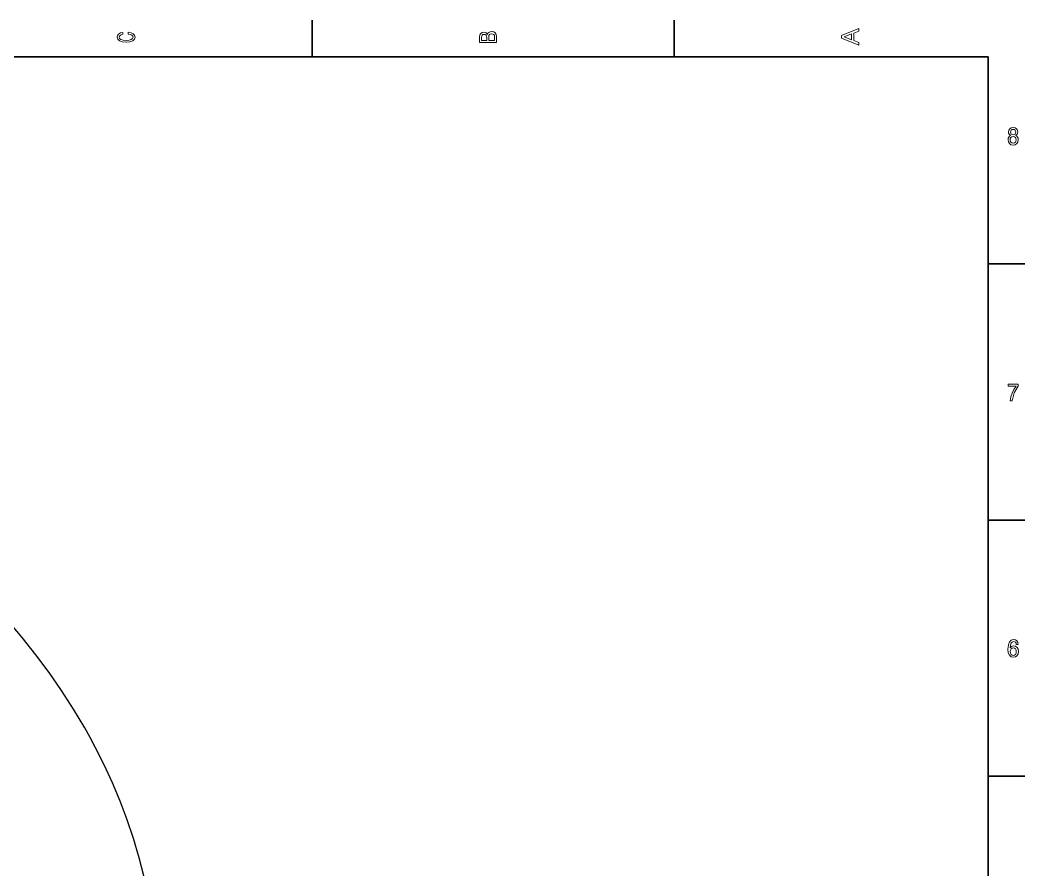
# Model space of a CAD drawing. Extents: x 0 to 594, y 0 to 420.
# Drawn here: x 385.6 to 591.5, y 243.2 to 417.5 of the extents above; entities that cross this region are included whole.
import ezdxf

# ---------------------------------------------------------------- set-up
doc = ezdxf.new("R2010")
doc.units = 0

msp = doc.modelspace()

# ---------------------------------------------------------------- linework, layer by layer
at = {"color": 7, "lineweight": 35, "ltscale": 0.1875}
for p, q in [((445.399994, 409.963135), (445.399994, 417.463135)), ((519.599976, 409.963135), (519.599976, 417.463135)), ((584, 367.463135), (591.5, 367.463135)), ((584, 314.963135), (591.5, 314.963135)), ((584, 262.463135), (591.5, 262.463135))]:
    msp.add_line(p, q, dxfattribs=at)
at = {"color": 7, "lineweight": 35}
for p, q in [((584, 409.963135), (10, 409.963135)), ((584, 9.96312), (584, 409.963135))]:
    msp.add_line(p, q, dxfattribs=at)
at = {"color": 7, "lineweight": 13}
for points in [[(407.732391, 414.594727), (408.156006, 414.512421), (408.458618, 414.376617), (408.645203, 414.187317), (408.705719, 413.965088), (408.61496, 413.697601), (408.342621, 413.487732), (407.898804, 413.347809), (407.283539, 413.302551), (406.673309, 413.347809), (406.224457, 413.483612), (405.952118, 413.693481), (405.856293, 413.965088), (405.906738, 414.162628), (406.047943, 414.33136), (406.274902, 414.463043), (406.587585, 414.553589), (406.587585, 414.944519), (406.108459, 414.821075), (405.745361, 414.607086), (405.518402, 414.31488), (405.437714, 413.965088), (405.563812, 413.52887), (405.916809, 413.195526), (406.496796, 412.981537), (407.283539, 412.907471), (408.070282, 412.981537), (408.650269, 413.195526), (409.008331, 413.52887), (409.129364, 413.965088), (409.033539, 414.347809), (408.766235, 414.656464), (408.327484, 414.874573), (407.732391, 414.989807)], [(481.342346, 414.517639), (481.049835, 414.846985), (480.853149, 414.931702), (480.611084, 414.95993), (480.232819, 414.898743), (479.96051, 414.71524), (479.794067, 414.418823), (479.733551, 414.00473), (479.733551, 412.842529), (483.233551, 412.842529), (483.233551, 414.070618), (483.162933, 414.508209), (482.956177, 414.832886), (482.628357, 415.035217), (482.18457, 415.105804), (481.887024, 415.063446), (481.639893, 414.9505), (481.458344, 414.766998)], [(481.186005, 413.915344), (481.186005, 413.275421), (480.15213, 413.275421), (480.15213, 413.952972), (480.182404, 414.207062), (480.273163, 414.385864), (480.429504, 414.49411), (480.661499, 414.531738), (480.893494, 414.48938), (481.054871, 414.376465), (481.155731, 414.183533)], [(482.814972, 414.01886), (482.814972, 413.275421), (481.609619, 413.275421), (481.609619, 413.976501), (481.644928, 414.272949), (481.750854, 414.48468), (481.932404, 414.611725), (482.194641, 414.654083), (482.472015, 414.611725), (482.663666, 414.49411), (482.779663, 414.296478)], [(557.433594, 412.32251), (557.433594, 412.837982), (556.404785, 413.247009), (556.404785, 414.799042), (557.433594, 415.208069), (557.433594, 415.734772), (553.928528, 414.311584), (553.928528, 413.740082)], [(555.976074, 413.4263), (554.432861, 414.025848), (555.976074, 414.625366)], [(588.547485, 393.815735), (588.325256, 393.67453), (588.172791, 393.477844), (588.076904, 393.230713), (588.046387, 392.933167), (588.116089, 392.484314), (588.316528, 392.136353), (588.643372, 391.914429), (589.08783, 391.828705), (589.527893, 391.914429), (589.854675, 392.136353), (590.055115, 392.484314), (590.129211, 392.933167), (590.09436, 393.230713), (590.002869, 393.477844), (589.846008, 393.67453), (589.628113, 393.815735), (589.802429, 393.936768), (589.924438, 394.10321), (589.998474, 394.304932), (590.024658, 394.552032), (589.954895, 394.910126), (589.771912, 395.197571), (589.475586, 395.384186), (589.08783, 395.454773), (588.695618, 395.384186), (588.399353, 395.197571), (588.211975, 394.910126), (588.146606, 394.552032), (588.168396, 394.304932), (588.242493, 394.10321)], [(588.464722, 392.943268), (588.503906, 393.210541), (588.63031, 393.412262), (588.826355, 393.543396), (589.08783, 393.588776), (589.34491, 393.543396), (589.540955, 393.412262), (589.667358, 393.210541), (589.710938, 392.943268), (589.667358, 392.655792), (589.540955, 392.438934), (589.34491, 392.297729), (589.08783, 392.252319), (588.826355, 392.297729), (588.63031, 392.438934), (588.503906, 392.655792)], [(588.560547, 394.511688), (588.595398, 394.733612), (588.700012, 394.90506), (588.865601, 395.010986), (589.08783, 395.051331), (589.305664, 395.010986), (589.471252, 394.90506), (589.575806, 394.733612), (589.615051, 394.511688), (589.575806, 394.28476), (589.471252, 394.108246), (589.305664, 393.992249), (589.08783, 393.95694), (588.865601, 393.997284), (588.700012, 394.108246), (588.595398, 394.28476)], [(588.482117, 339.429565), (588.922241, 339.429565), (589.06604, 340.261688), (589.318726, 341.038361), (589.676025, 341.759521), (590.142273, 342.435333), (590.142273, 342.853912), (588.068176, 342.853912), (588.068176, 342.394989), (589.723999, 342.394989), (589.24469, 341.714142), (588.882996, 341.003052), (588.63031, 340.246582)], [(590.133545, 289.486481), (590.050781, 289.894989), (589.85907, 290.197571), (589.562744, 290.389221), (589.179321, 290.454773), (588.922241, 290.419464), (588.700012, 290.323669), (588.503906, 290.167328), (588.338318, 289.945404), (588.207642, 289.66803), (588.111755, 289.330139), (588.050781, 288.931732), (588.033325, 288.48288), (588.103027, 287.766754), (588.316528, 287.247284), (588.660767, 286.934601), (589.131409, 286.828705), (589.554016, 286.919464), (589.876465, 287.156525), (590.085632, 287.529724), (590.159729, 288.003784), (590.085632, 288.48288), (589.885193, 288.851044), (589.575806, 289.083038), (589.192383, 289.163727), (588.778442, 289.062836), (588.469055, 288.775391), (588.534424, 289.330139), (588.673889, 289.728546), (588.88739, 289.965576), (589.183655, 290.046295), (589.40155, 290.00592), (589.567139, 289.900024), (589.676025, 289.723511), (589.732666, 289.486481)], [(589.737061, 287.998718), (589.689148, 287.681), (589.567139, 287.438934), (589.371033, 287.277557), (589.127014, 287.227112), (588.869934, 287.277557), (588.673889, 287.433899), (588.547485, 287.675964), (588.508301, 287.993683), (588.55188, 288.306366), (588.673889, 288.543396), (588.874268, 288.694702), (589.14447, 288.750183), (589.379761, 288.694702), (589.567139, 288.548431), (589.689148, 288.311401)]]:
    msp.add_lwpolyline(points, close=True, dxfattribs=at)
msp.add_lwpolyline([(410.987, 241.788879), (409.965637, 245.746582), (408.803802, 249.656403), (407.502441, 253.515228), (406.063599, 257.320892), (404.490082, 261.071747), (402.785706, 264.766388), (400.955109, 268.403168), (399.893433, 270.383362), (398.795715, 272.345245), (396.495026, 276.213593), (394.058594, 280.006409), (391.49173, 283.720825), (388.799225, 287.353058), (385.985535, 290.898621), (383.054565, 294.352417)])

doc.saveas('drawing.dxf')
